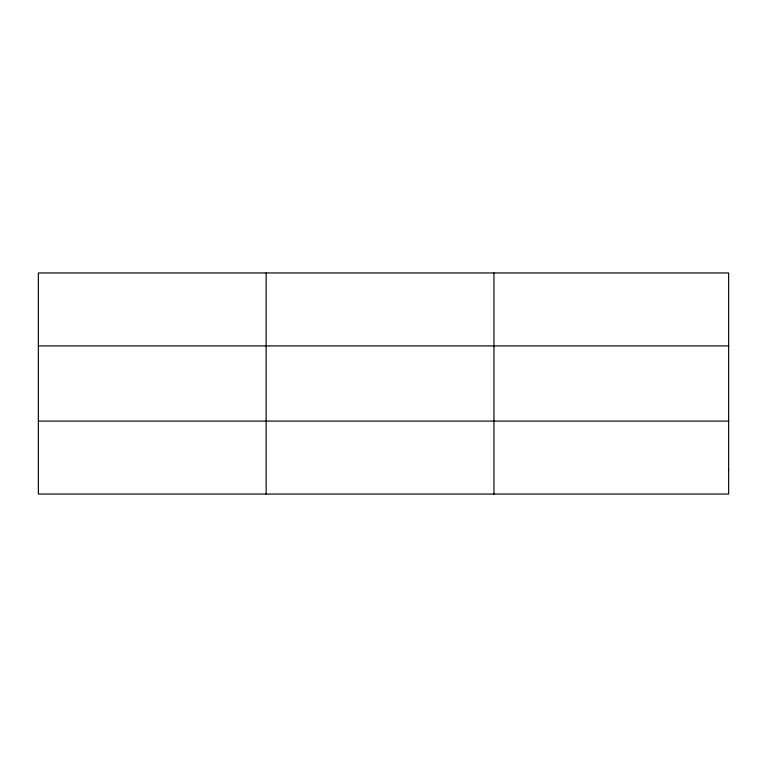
<?xml version="1.0" encoding="UTF-8"?>
<svg xmlns="http://www.w3.org/2000/svg" width="767" height="767" viewBox="0 0 767 767"><rect width="100%" height="100%" fill="white"/><g stroke="black" fill="none" stroke-linecap="round" stroke-linejoin="round"><path stroke-width="1.15" d="M266.149 272.947L266.149 494.053M493.948 272.947L493.948 494.053M38.35 345.907L728.65 345.907M38.35 421.093L728.65 421.093M728.65 469.73L728.65 494.053L38.35 494.053L38.35 272.947L728.65 272.947L728.65 469.73"/></g></svg>
